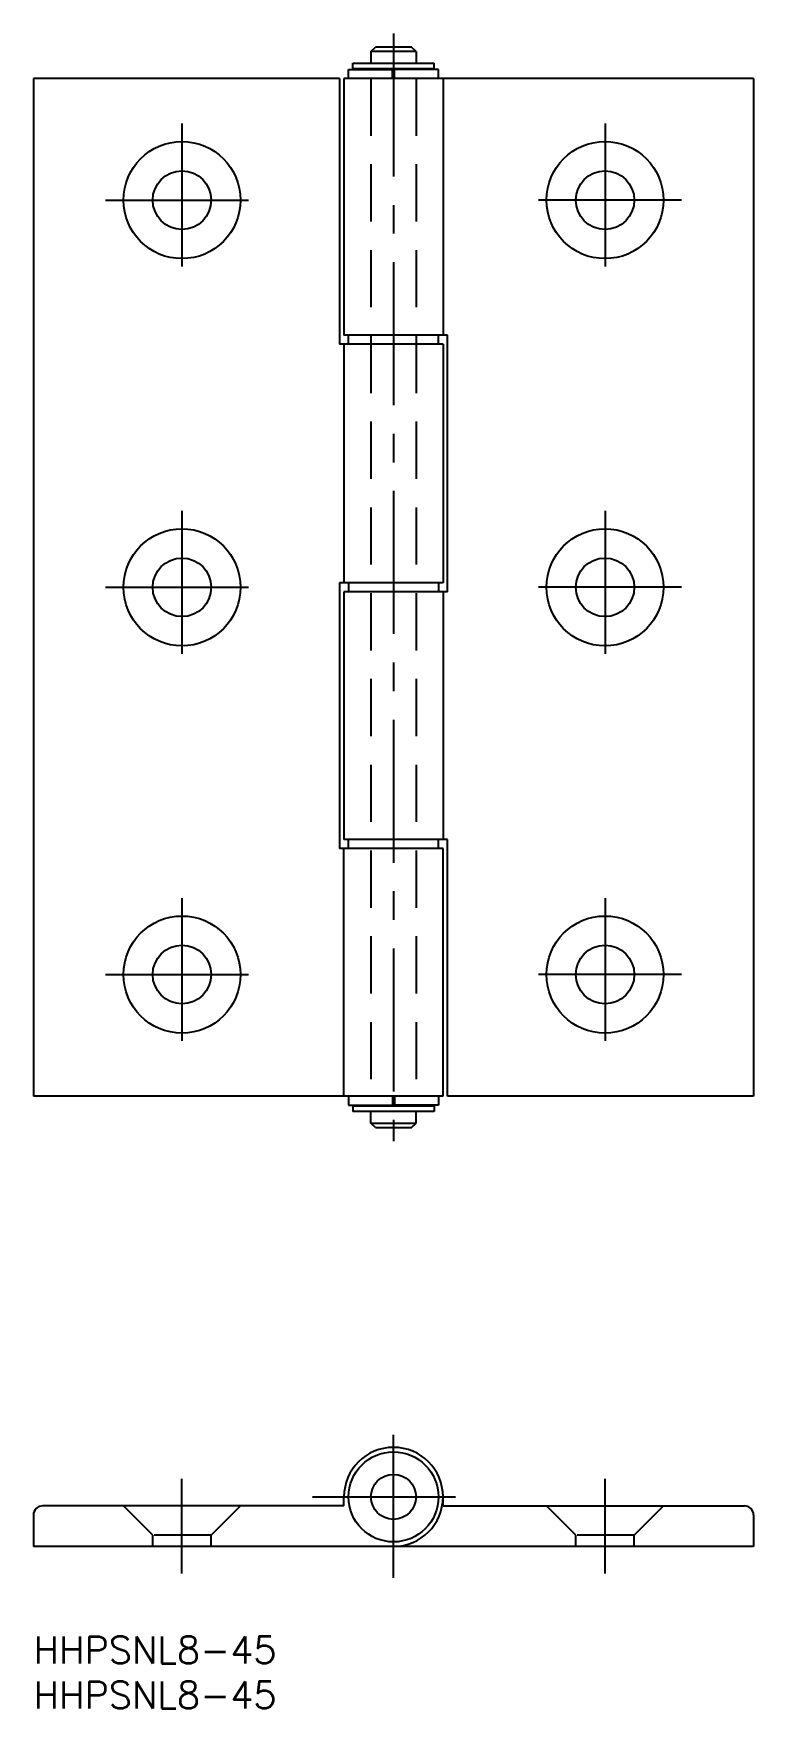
# Model space of a CAD drawing. Extents: x 0 to 80, y -8 to 178.
import ezdxf

# ---------------------------------------------------------------- set-up
doc = ezdxf.new("R2010")
doc.units = 0
doc.header["$LTSCALE"] = 0.5
doc.linetypes.add('CENTER', pattern=[50.8, 31.75, -6.35, 6.35, -6.35])
doc.linetypes.add('DASHED', pattern=[19.05, 12.7, -6.35])
for name, color, linetype in [('MSM_CENTER', 1, 'CENTER'), ('MSM_CONTINUOUS', 7, 'CONTINUOUS'), ('MSM_DASHED', 4, 'DASHED'), ('MSM_PART_NUMBER', 7, 'CONTINUOUS')]:
    doc.layers.add(name, color=color, linetype=linetype)
doc.styles.get("Standard").update_dxf_attribs({"font": 'txt.shx', "height": 3, "bigfont": 'bigfont.shx'})

# ---------------------------------------------------------------- blocks, each defined once
blk = doc.blocks.new('*U2')
at = {"layer": 'MSM_PART_NUMBER'}
blk.add_text('HHPSNL8-45', height=3, dxfattribs=at).set_placement((0, -3))
blk = doc.blocks.new('*U3')
at = {"layer": 'MSM_PART_NUMBER'}
blk.add_text('HHPSNL8-45', height=3, dxfattribs=at).set_placement((0, -8))

msp = doc.modelspace()

# ---------------------------------------------------------------- linework, layer by layer
at = {"layer": 'MSM_CENTER'}
for p, q in [((40, 178), (40, 55)), ((16.5, 168), (16.5, 151)), ((63.5, 168), (63.5, 151)), ((8, 159.5), (25, 159.5)), ((72, 159.5), (55, 159.5)), ((16.5, 125), (16.5, 108)), ((63.5, 125), (63.5, 108)), ((8, 116.5), (25, 116.5)), ((72, 116.5), (55, 116.5)), ((16.5, 82), (16.5, 65)), ((63.5, 82), (63.5, 65)), ((8, 73.5), (25, 73.5)), ((72, 73.5), (55, 73.5)), ((40, 6.5), (40, 24.5)), ((16.5, 7), (16.5, 17.5)), ((63.5, 7), (63.5, 17.5)), ((31, 15.5), (49, 15.5))]:
    msp.add_line(p, q, dxfattribs=at)
at = {"layer": 'MSM_CONTINUOUS'}
for p, q in [((37.5, 176), (38, 176.5)), ((37.5, 176), (37.5, 174.7)), ((42.5, 176), (37.5, 176)), ((42, 176.5), (38, 176.5)), ((42.5, 176), (42, 176.5)), ((42.5, 176), (42.5, 174.7)), ((34, 173), (0, 173)), ((0, 173), (0, 60)), ((34, 173), (34, 143.5)), ((34.5, 173), (34.5, 144.5)), ((80, 173), (34.5, 173)), ((35, 173), (35, 174)), ((35, 174), (39.9, 174)), ((35.5, 174.1), (35.5, 174.7)), ((35.5, 174.7), (44.5, 174.7)), ((35.5, 174.1), (44.5, 174.1)), ((39.9, 173), (39.9, 174)), ((40.1, 173), (40.1, 174)), ((45, 174), (40.1, 174)), ((44.5, 174.1), (44.5, 174.7)), ((45, 173), (45, 174)), ((45.5, 173), (45.5, 144.5)), ((80, 173), (80, 60)), ((45.5, 143.5), (34, 143.5)), ((46, 144.5), (34.5, 144.5)), ((34.5, 143.5), (34.5, 117)), ((35, 143.5), (35, 144.5)), ((45, 143.5), (45, 144.5)), ((45.5, 143.5), (45.5, 117)), ((46, 116), (46, 144.5)), ((45.5, 117), (34, 117)), ((34, 117), (34, 87.5)), ((46, 116), (34.5, 116)), ((34.5, 116), (34.5, 88.5)), ((35, 117), (35, 116)), ((45, 117), (45, 116)), ((45.5, 116), (45.5, 88.5)), ((45.5, 87.5), (34, 87.5)), ((46, 88.5), (34.5, 88.5)), ((34.5, 60), (34.5, 87.5)), ((35, 87.5), (35, 88.5)), ((45, 87.5), (45, 88.5)), ((45.5, 60), (45.5, 87.5)), ((46, 60), (46, 88.5)), ((45.5, 60), (0, 60)), ((35, 60), (35, 59)), ((39.9, 60), (39.9, 59)), ((40.1, 60), (40.1, 59)), ((45, 60), (45, 59)), ((80, 60), (46, 60)), ((35, 59), (39.9, 59)), ((35.5, 58.9), (35.5, 58.3)), ((44.5, 58.9), (35.5, 58.9)), ((44.5, 58.3), (35.5, 58.3)), ((37.5, 57), (37.5, 58.3)), ((45, 59), (40.1, 59)), ((42.5, 57), (42.5, 58.3)), ((44.5, 58.9), (44.5, 58.3)), ((37.5, 57), (42.5, 57)), ((38, 56.5), (37.5, 57)), ((38, 56.5), (42, 56.5)), ((42, 56.5), (42.5, 57)), ((34.5, 14.5), (34.5, 15.51)), ((45.5, 14.5), (45.5, 15.5)), ((0, 13.5), (0, 10)), ((34.5, 14.5), (1, 14.5)), ((45.5, 14.5), (79, 14.5)), ((80, 13.5), (80, 10)), ((80, 10), (0, 10))]:
    msp.add_line(p, q, dxfattribs=at)
for centre, radius in [((16.5, 159.5), 6.5), ((63.5, 159.5), 6.5), ((16.5, 159.5), 3.25), ((63.5, 159.5), 3.25), ((16.5, 116.5), 6.5), ((63.5, 116.5), 6.5), ((16.5, 116.5), 3.25), ((63.5, 116.5), 3.25), ((16.5, 73.5), 6.5), ((63.5, 73.5), 6.5), ((16.5, 73.5), 3.25), ((63.5, 73.5), 3.25), ((40, 15.5), 5), ((40, 15.5), 2.5)]:
    msp.add_circle(centre, radius, dxfattribs=at)
for centre, radius, start, end in [((40, 15.5), 5.5, 270, 180), ((1, 13.5), 1, 90, 180), ((79, 13.5), 1, 0, 90)]:
    msp.add_arc(centre, radius, start, end, dxfattribs=at)
at = {"layer": 'MSM_DASHED'}
for p, q in [((37.5, 173), (37.5, 60)), ((42.5, 173), (42.5, 60)), ((13.25, 11.25), (10, 14.5)), ((19.75, 11.25), (23, 14.5)), ((60.25, 11.25), (57, 14.5)), ((66.75, 11.25), (70, 14.5)), ((19.75, 11.25), (13.25, 11.25)), ((13.25, 10), (13.25, 11.25)), ((19.75, 10), (19.75, 11.25)), ((66.75, 11.25), (60.25, 11.25)), ((60.25, 10), (60.25, 11.25)), ((66.75, 10), (66.75, 11.25))]:
    msp.add_line(p, q, dxfattribs=at)

# ---------------------------------------------------------------- block references
at = {"layer": 'MSM_CONTINUOUS'}
for name in ['*U2', '*U3']:
    msp.add_blockref(name, (0, 0), dxfattribs=at)

doc.saveas('drawing.dxf')
